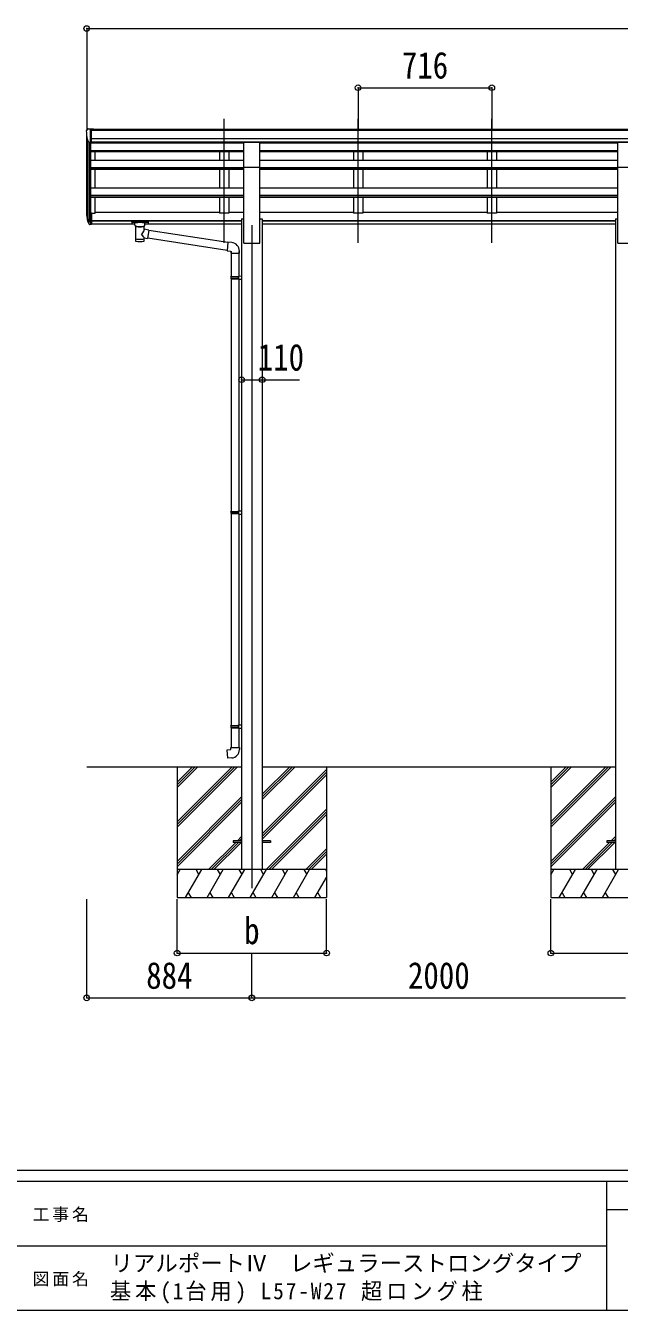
# Model space of a CAD drawing. Units: millimetres at full size, sheet at 1:30. Extents: x -8385 to 8479, y -5853 to 5787.
# Drawn here: x -360 to 2816, y -5853 to 1018 of the extents above; entities that cross this region are included whole.
import ezdxf
from ezdxf.enums import TextEntityAlignment as Align

# ---------------------------------------------------------------- set-up
doc = ezdxf.new("R2010")
doc.units = ezdxf.units.MM
doc.header["$LTSCALE"] = 30
doc.header["$PDMODE"] = 32
doc.header["$PDSIZE"] = 30
for name, color, linetype, lineweight in [('0-0_0', 7, 'Continuous', 9), ('0-1_本体', 4, 'Continuous', 9), ('0-2_部品', 7, 'Continuous', 9), ('0-8_PARTS2', 2, 'Continuous', 9), ('0-A_寸法', 6, 'Continuous', 9), ('F-0_240', 7, 'Continuous', 9)]:
    doc.layers.add(name, color=color, linetype=linetype, lineweight=lineweight)
doc.styles.add('ＭＳ ゴシック', font='')
doc.styles.get('ＭＳ ゴシック').set_extended_font_data('MS Gothic')

msp = doc.modelspace()

# ---------------------------------------------------------------- linework, layer by layer
at = {"layer": '0-0_0'}
for p, q in [((-33.87, -2945.47), (795.13, -2945.47)), ((450.13, -2945.47), (450.13, -3645.47)), ((450.13, -3239.65), (744.31, -2945.47)), ((450.13, -3253.79), (758.45, -2945.47)), ((450.13, -3267.93), (772.6, -2945.47)), ((450.13, -3055.8), (560.46, -2945.47)), ((450.13, -3041.66), (546.32, -2945.47)), ((450.13, -3027.52), (532.18, -2945.47)), ((905.13, -3121.3), (1080.96, -2945.47)), ((905.13, -3107.16), (1066.82, -2945.47)), ((905.13, -3093.02), (1052.68, -2945.47)), ((905.13, -2945.47), (2795.13, -2945.47)), ((1250.13, -2945.47), (1250.13, -3645.47)), ((2450.13, -2945.47), (2450.13, -3645.47)), ((2450.13, -3239.65), (2744.31, -2945.47)), ((2450.13, -3253.79), (2758.45, -2945.47)), ((2450.13, -3267.93), (2772.6, -2945.47)), ((2450.13, -3055.8), (2560.46, -2945.47)), ((2450.13, -3041.66), (2546.32, -2945.47)), ((2450.13, -3027.52), (2532.18, -2945.47)), ((905.13, -3305.15), (1250.13, -2960.15)), ((905.13, -3319.29), (1250.13, -2974.29)), ((905.13, -3333.43), (1250.13, -2988.44)), ((450.13, -3451.78), (795.13, -3106.78)), ((450.13, -3465.92), (795.13, -3120.93)), ((450.13, -3480.07), (795.13, -3135.07)), ((2450.13, -3451.78), (2795.13, -3106.78)), ((2450.13, -3465.92), (2795.13, -3120.93)), ((2450.13, -3480.07), (2795.13, -3135.07)), ((926.94, -3495.47), (1250.13, -3172.28)), ((941.08, -3495.47), (1250.13, -3186.43)), ((955.23, -3495.47), (1250.13, -3200.57)), ((618.57, -3495.47), (764.07, -3349.97)), ((632.72, -3495.47), (778.22, -3349.97)), ((646.86, -3495.47), (792.36, -3349.97)), ((773.07, -3340.97), (795.13, -3318.91)), ((787.22, -3340.97), (795.13, -3333.06)), ((2618.57, -3495.47), (2764.07, -3349.97)), ((2632.72, -3495.47), (2778.22, -3349.97)), ((2646.86, -3495.47), (2792.36, -3349.97)), ((2773.07, -3340.97), (2795.13, -3318.91)), ((2787.22, -3340.97), (2795.13, -3333.06)), ((1139.07, -3495.47), (1250.13, -3384.41)), ((1153.22, -3495.47), (1250.13, -3398.56)), ((1167.36, -3495.47), (1250.13, -3412.7)), ((1250.13, -3495.47), (450.13, -3495.47)), ((450.13, -3522.98), (466.01, -3495.47)), ((494.88, -3645.47), (581.48, -3495.47)), ((566.48, -3521.45), (551.48, -3495.47)), ((610.35, -3645.47), (696.95, -3495.47)), ((681.95, -3521.45), (666.95, -3495.47)), ((725.82, -3645.47), (812.42, -3495.47)), ((797.42, -3521.45), (782.42, -3495.47)), ((841.29, -3645.47), (927.89, -3495.47)), ((912.89, -3521.45), (897.89, -3495.47)), ((956.76, -3645.47), (1043.36, -3495.47)), ((1028.36, -3521.45), (1013.36, -3495.47)), ((1072.23, -3645.47), (1158.83, -3495.47)), ((1128.83, -3495.47), (1143.83, -3521.45)), ((1244.3, -3495.47), (1250.13, -3505.57)), ((3250.13, -3495.47), (2450.13, -3495.47)), ((2450.13, -3522.98), (2466.01, -3495.47)), ((2494.88, -3645.47), (2581.48, -3495.47)), ((2566.48, -3521.45), (2551.48, -3495.47)), ((2610.35, -3645.47), (2696.95, -3495.47)), ((2681.95, -3521.45), (2666.95, -3495.47)), ((2725.82, -3645.47), (2812.42, -3495.47)), ((2797.42, -3521.45), (2782.42, -3495.47)), ((1187.7, -3645.47), (1250.13, -3537.33)), ((509.88, -3619.49), (524.87, -3645.47)), ((625.35, -3619.49), (640.35, -3645.47)), ((740.82, -3619.49), (755.82, -3645.47)), ((856.29, -3619.49), (871.29, -3645.47)), ((971.76, -3619.49), (986.76, -3645.47)), ((1087.23, -3619.49), (1102.23, -3645.47)), ((1202.7, -3619.49), (1217.7, -3645.47)), ((2509.88, -3619.49), (2524.87, -3645.47)), ((2625.35, -3619.49), (2640.35, -3645.47)), ((2740.82, -3619.49), (2755.82, -3645.47)), ((450.13, -3645.47), (1250.13, -3645.47)), ((2450.13, -3645.47), (3250.13, -3645.47))]:
    msp.add_line(p, q, dxfattribs=at)
at = {"layer": '0-1_本体'}
for p, q in [((-33.87, 13.79), (-33.87, 427.31)), ((-7.37, 464.06), (5707.63, 464.06)), ((-7.37, 458.7), (5707.63, 458.7)), ((-7.37, 415.18), (5707.63, 415.18)), ((-29.59, 408.51), (-29.59, -10.47)), ((-19.87, 393.15), (-19.87, -28.47)), ((-13.87, 393.68), (-13.87, 15.96)), ((-13.87, 392.18), (807.63, 392.18)), ((-13.87, 350.23), (807.63, 350.23)), ((-13.87, 348.53), (807.63, 348.53)), ((-13.87, 344.75), (807.63, 344.75)), ((-7.37, 397.51), (5707.63, 397.51)), ((807.63, 395.14), (-7.37, 395.14)), ((11.13, 299.32), (11.13, 344.75)), ((677.13, 395.14), (677.13, 392.18)), ((677.13, 344.75), (677.13, 299.32)), ((727.13, 395.14), (727.13, 392.18)), ((727.13, 344.75), (727.13, 299.32)), ((892.63, 395.14), (2807.63, 395.14)), ((892.63, 392.18), (2807.63, 392.18)), ((892.63, 350.23), (2807.63, 350.23)), ((892.63, 348.53), (2807.63, 348.53)), ((892.63, 344.75), (2807.63, 344.75)), ((1393.13, 395.14), (1393.13, 392.18)), ((1393.13, 344.75), (1393.13, 299.32)), ((1443.13, 395.14), (1443.13, 392.18)), ((1443.13, 344.75), (1443.13, 299.32)), ((2109.13, 395.14), (2109.13, 392.18)), ((2109.13, 344.75), (2109.13, 299.32)), ((2159.13, 395.14), (2159.13, 392.18)), ((2159.13, 344.75), (2159.13, 299.32)), ((-13.87, 299.32), (807.63, 299.32)), ((892.63, 299.32), (2807.63, 299.32)), ((-13.87, 258.74), (807.63, 258.74)), ((-13.87, 257.05), (807.63, 257.05)), ((-13.87, 250.18), (807.63, 250.18)), ((11.13, 151.08), (11.13, 250.18)), ((677.13, 250.18), (677.13, 151.08)), ((727.13, 250.18), (727.13, 151.08)), ((807.63, -145.47), (807.63, 261.48)), ((892.63, -145.47), (892.63, 261.48)), ((892.63, 258.74), (2807.63, 258.74)), ((892.63, 257.05), (2807.63, 257.05)), ((892.63, 250.18), (2807.63, 250.18)), ((1393.13, 250.18), (1393.13, 151.08)), ((1443.13, 250.18), (1443.13, 151.08)), ((2109.13, 250.18), (2109.13, 151.08)), ((2159.13, 250.18), (2159.13, 151.08)), ((2807.63, -145.47), (2807.63, 261.48)), ((-13.87, 151.08), (807.63, 151.08)), ((892.63, 151.08), (2807.63, 151.08)), ((-13.87, 111.94), (807.63, 111.94)), ((-13.87, 110.27), (807.63, 110.27)), ((-13.87, 100.63), (807.63, 100.63)), ((11.13, 15.13), (11.13, 100.63)), ((677.13, 100.63), (677.13, 15.13)), ((892.63, 111.94), (2807.63, 111.94)), ((892.63, 110.27), (2807.63, 110.27)), ((892.63, 100.63), (2807.63, 100.63)), ((1393.13, 100.63), (1393.13, 15.13)), ((2109.13, 100.63), (2109.13, 15.13)), ((-7.37, 15.13), (11.13, 15.13)), ((11.13, 20.35), (677.13, 20.35)), ((727.13, 20.35), (807.63, 20.35)), ((892.63, 20.35), (1393.13, 20.35)), ((1443.13, 20.35), (2109.13, 20.35)), ((2159.13, 20.35), (2807.63, 20.35)), ((-7.37, -23.96), (795.13, -23.96)), ((-7.37, -25.34), (795.13, -25.34)), ((-7.37, -42.52), (224.13, -42.52)), ((278.13, -42.52), (795.13, -42.52)), ((795.13, -15.47), (807.63, -15.47)), ((795.13, -15.47), (795.13, -3495.47)), ((892.63, -15.47), (905.13, -15.47)), ((905.13, -15.47), (905.13, -3495.47)), ((905.13, -23.96), (2795.13, -23.96)), ((905.13, -25.34), (2795.13, -25.34)), ((905.13, -42.52), (2795.13, -42.52)), ((2795.13, -15.47), (2807.63, -15.47)), ((2795.13, -15.47), (2795.13, -3495.47)), ((807.63, -145.47), (892.63, -145.47)), ((2807.63, -145.47), (2892.63, -145.47))]:
    msp.add_line(p, q, dxfattribs=at)
for points in [[(727.13, 100.63), (727.13, 15.13), (677.13, 15.13)], [(1443.13, 100.63), (1443.13, 15.13), (1393.13, 15.13)], [(2159.13, 100.63), (2159.13, 15.13), (2109.13, 15.13)]]:
    msp.add_lwpolyline(points, dxfattribs=at)
at = {"layer": '0-2_部品'}
for p, q in [((-35.87, 456.3), (-35.87, 455.67)), ((-28.96, 465.1), (-33.03, 459.29)), ((-25.87, 465.67), (-28.2, 465.52)), ((-25.87, 465.67), (-7.37, 465.67)), ((-13.87, 392.68), (-13.87, 465.67)), ((-7.37, 465.67), (2.63, 465.58)), ((-7.37, 393.68), (-7.37, 465.67)), ((2.63, 463.48), (2.63, 465.58)), ((-21.49, 394.5), (-30.77, 410.56)), ((-13.87, 392.68), (-19.08, 393)), ((-7.37, 393.68), (-13.87, 393.68)), ((807.63, 395.64), (892.63, 395.64)), ((807.63, 261.49), (807.63, 395.64)), ((892.63, 261.49), (892.63, 395.64)), ((2807.63, 395.64), (2892.63, 395.64)), ((2807.63, 261.49), (2807.63, 395.64)), ((807.63, 261.49), (892.63, 261.49)), ((2807.63, 261.49), (2892.63, 261.49)), ((-13.87, 15.97), (-13.87, -45.91)), ((-7.37, 15.97), (-13.87, 15.97)), ((-7.37, 15.97), (-7.37, -45.09)), ((-31.48, -10.07), (-21.31, -29.24)), ((-20.3, -27.99), (-30.06, -9.58)), ((-28.89, -26.93), (-21.31, -44.41)), ((-13.87, -28.74), (-19, -28.74)), ((-13.87, -30.74), (-18.71, -30.74)), ((-13.87, -45.91), (-18.71, -45.91)), ((-7.37, -22.34), (-13.87, -22.34)), ((-7.37, -27.74), (-13.87, -27.74)), ((-7.37, -45.09), (-13.87, -45.09)), ((207.63, -30.81), (207.63, -41.57)), ((207.63, -31), (207.63, -32.54)), ((209.63, -30.14), (292.63, -30.14)), ((209.63, -32.32), (292.63, -32.32)), ((209.63, -42.23), (224.13, -42.23)), ((224.13, -49.04), (224.13, -38.76)), ((228.23, -53.54), (228.21, -133.83)), ((274.03, -71.11), (274.03, -53.53)), ((278.13, -49.04), (278.13, -38.76)), ((278.13, -42.23), (292.63, -42.23)), ((294.63, -30.81), (294.63, -41.57)), ((299.25, -75.02), (274.03, -71.11)), ((274.05, -133.83), (274.03, -117.2)), ((274.03, -117.45), (292.23, -120.28)), ((299.25, -75.02), (292.23, -120.28)), ((717.4, -184.32), (292.52, -118.4)), ((721.07, -142.38), (298.96, -76.9)), ((742.05, -142.51), (721.22, -140.68)), ((737.13, -198.25), (783.13, -198.25)), ((739.13, -189.39), (739.13, -323.38)), ((781.13, -189.39), (781.13, -320.83)), ((783.13, -198.25), (783.13, -187.33)), ((737.13, -325.38), (738.13, -323.38)), ((737.13, -325.38), (781.13, -325.38)), ((737.13, -325.38), (737.13, -333.38)), ((737.13, -333.38), (781.13, -333.38)), ((737.13, -333.38), (738.13, -335.38)), ((738.13, -323.38), (781.13, -323.38)), ((738.13, -335.38), (781.13, -335.38)), ((739.13, -335.38), (739.13, -1579.57)), ((776.65, -325.38), (776.22, -323.38)), ((779.13, -320.88), (795.13, -320.41)), ((779.13, -322.88), (779.13, -320.88)), ((779.13, -322.88), (781.13, -322.88)), ((779.13, -337.88), (779.13, -335.88)), ((779.13, -337.88), (795.13, -338.35)), ((781.13, -337.94), (781.13, -1577.01)), ((795.13, -320.41), (795.13, -338.35)), ((737.13, -1581.57), (738.13, -1579.57)), ((738.13, -1579.57), (781.13, -1579.57)), ((776.65, -1581.57), (776.22, -1579.57)), ((779.13, -1577.07), (795.13, -1576.6)), ((779.13, -1579.07), (779.13, -1577.07)), ((779.13, -1579.07), (781.13, -1579.07)), ((795.13, -1576.6), (795.13, -1594.54)), ((737.13, -1581.57), (781.13, -1581.57)), ((737.13, -1581.57), (737.13, -1589.57)), ((737.13, -1589.57), (781.13, -1589.57)), ((737.13, -1589.57), (738.13, -1591.57)), ((738.13, -1591.57), (781.13, -1591.57)), ((739.13, -1591.57), (739.13, -2724.73)), ((779.13, -1594.07), (779.13, -1592.07)), ((779.13, -1594.07), (795.13, -1594.54)), ((781.13, -1594.13), (781.13, -2722.17)), ((737.13, -2726.73), (738.13, -2724.73)), ((737.13, -2726.73), (781.13, -2726.73)), ((737.13, -2726.73), (737.13, -2734.73)), ((737.13, -2734.73), (781.13, -2734.73)), ((737.13, -2734.73), (738.13, -2736.73)), ((738.13, -2724.73), (781.13, -2724.73)), ((738.13, -2736.73), (781.13, -2736.73)), ((739.13, -2736.73), (739.13, -2842.87)), ((776.65, -2726.73), (776.22, -2724.73)), ((779.13, -2722.23), (795.13, -2721.76)), ((779.13, -2724.23), (779.13, -2722.23)), ((779.13, -2724.23), (781.13, -2724.23)), ((779.13, -2739.23), (779.13, -2737.23)), ((779.13, -2739.23), (795.13, -2739.7)), ((781.13, -2739.29), (781.13, -2842.87)), ((795.13, -2721.76), (795.13, -2739.7)), ((737.13, -2842.87), (783.13, -2842.87)), ((737.13, -2852.87), (737.13, -2842.87)), ((783.13, -2842.87), (783.13, -2853.79))]:
    msp.add_line(p, q, dxfattribs=at)
at = {"layer": '0-2_部品', "color": 4}
for p, q in [((750.13, -3340.97), (750.13, -3349.97)), ((795.13, -3340.97), (750.13, -3340.97)), ((795.13, -3349.97), (750.13, -3349.97)), ((950.13, -3340.97), (905.13, -3340.97)), ((950.13, -3349.97), (905.13, -3349.97)), ((950.13, -3340.97), (950.13, -3349.97)), ((2750.13, -3340.97), (2750.13, -3349.97)), ((2795.13, -3340.97), (2750.13, -3340.97)), ((2795.13, -3349.97), (2750.13, -3349.97))]:
    msp.add_line(p, q, dxfattribs=at)
at = {"layer": '0-2_部品'}
for points in [[(207.63, -30.81), (207.67, -30.61), (207.75, -30.47), (207.85, -30.38), (207.95, -30.32), (208.07, -30.27), (208.37, -30.21), (208.86, -30.17), (209.4, -30.14), (209.63, -30.14)], [(207.63, -41.57), (207.67, -41.76), (207.75, -41.9), (207.85, -41.99), (207.95, -42.05), (208.07, -42.1), (208.37, -42.16), (208.86, -42.21), (209.4, -42.23), (209.63, -42.23)], [(224.17, -48.98), (224.15, -49.34), (224.39, -50.3), (224.91, -51.18), (225.72, -52.02), (226.83, -52.81), (228.23, -53.54)], [(274.03, -53.53), (274.26, -53.43), (275.62, -52.7), (276.73, -51.85), (277.49, -50.99), (277.95, -50.09), (278.12, -49.2)], [(292.63, -30.14), (292.98, -30.15), (293.51, -30.17), (293.96, -30.22), (294.27, -30.3), (294.44, -30.4), (294.56, -30.54), (294.62, -30.72), (294.63, -30.81)], [(292.63, -42.23), (292.98, -42.23), (293.51, -42.2), (293.96, -42.15), (294.27, -42.07), (294.44, -41.97), (294.56, -41.84), (294.62, -41.66), (294.63, -41.57)], [(721.22, -140.68), (717.21, -186.51), (737.13, -188.25), (737.13, -198.25)], [(776.65, -325.38), (776.65, -333.38), (776.22, -335.38)], [(779.13, -335.88), (781.13, -335.88), (781.13, -322.88)], [(779.13, -1592.07), (781.13, -1592.07), (781.13, -1579.07)], [(776.65, -1581.57), (776.65, -1589.57), (776.22, -1591.57)], [(776.65, -2726.73), (776.65, -2734.73), (776.22, -2736.73)], [(779.13, -2737.23), (781.13, -2737.23), (781.13, -2724.23)], [(742.05, -2898.62), (721.22, -2900.44), (717.21, -2854.61), (737.13, -2852.87)]]:
    msp.add_lwpolyline(points, dxfattribs=at)
for centre, radius, start, end in [((-32.87, 456.3), 3, 93, 180), ((166.13, 455.67), 202, 180, 192.90261), ((-28.14, 464.53), 1, 93.5, 145), ((-18.89, 396), 3, 210, 266.5), ((54.79, 12.1), 89.07, 174.49576, 194.41188), ((54.08, 16.38), 88.05, 177.22392, 197.21071), ((99.35, 9.15), 133.22, 183.27987, 195.71302), ((-18.71, -27.74), 3, 210, 270), ((-18.71, -42.91), 3, 210, 270), ((-19, -27.24), 1.5, 210, 270), ((738.13, -187.33), 45, 0, 85), ((738.13, -2853.79), 45, 275, 0)]:
    msp.add_arc(centre, radius, start, end, dxfattribs=at)
for centre, major_axis, ratio, start_param, end_param in [((209.63, -32.54), (2, 0), 0.109601, 1.5707963, 3.1415927), ((251.13, -38.76), (27, 0), 0.122176, 6.2831853, 9.424778), ((251.14, -53.99), (-22.91, 0.42), 0.072511, 0.0008029, 1.5715993), ((251.14, -55.62), (-22.91, 0.42), 0.072511, 0.0008029, 1.5715993), ((251.12, -53.99), (22.92, 0.42), 0.07247, 4.71158, 6.2823764), ((251.12, -55.62), (22.92, 0.42), 0.07247, 4.71158, 6.2823764), ((262.13, -49.04), (16, 0), 0.361356, 6.2636979, 6.2831853), ((292.63, -32.54), (2, 0), 0.109601, 0, 1.5707963), ((251.13, -133.83), (22.92, 0), 0.101955, 3.1415499, 6.2833984), ((251.13, -121.39), (22.91, 0), 0.122865, 3.1415927, 6.2831853), ((251.13, -97.65), (-22.81, -26.62), 0.234429, 1.6855472, 3.1268519), ((253.69, -95.01), (20.32, -22.25), 0.045535, 0.0389954, 1.3075346)]:
    msp.add_ellipse(centre, major_axis=major_axis, ratio=ratio, start_param=start_param, end_param=end_param, dxfattribs=at)
at = {"layer": '0-8_PARTS2'}
for p, q in [((702.13, -143.13), (702.13, 519.4)), ((1418.13, -143.13), (1418.13, 519.4)), ((2134.13, -143.13), (2134.13, 519.4)), ((850.13, -49.33), (850.13, -3595.47))]:
    msp.add_line(p, q, dxfattribs=at)
at = {"layer": '0-A_寸法'}
for p, q in [((-33.87, 1002.89), (-33.87, 457.26)), ((-33.87, 1002.89), (5734.13, 1002.89)), ((1418.13, 686.27), (1418.13, 457.26)), ((1418.13, 686.27), (2134.13, 686.27)), ((2134.13, 686.27), (2134.13, 457.26)), ((795.13, -875.65), (905.13, -875.65)), ((905.13, -875.65), (1105.13, -875.65)), ((-33.87, -4181.84), (-33.87, -3652.89)), ((450.13, -3941.86), (450.13, -3652.89)), ((1250.13, -3941.86), (1250.13, -3652.89)), ((2450.13, -3941.86), (2450.13, -3652.89)), ((450.13, -3941.86), (1250.13, -3941.86)), ((850.13, -4181.84), (850.13, -3941.86)), ((2450.13, -3941.86), (3250.13, -3941.86)), ((-33.87, -4181.84), (850.13, -4181.84)), ((850.13, -4181.84), (2850.13, -4181.84))]:
    msp.add_line(p, q, dxfattribs=at)
for p in [(-33.87, 1002.89), (1418.13, 686.27), (2134.13, 686.27), (795.13, -875.65), (905.13, -875.65), (450.13, -3941.86), (1250.13, -3941.86), (2450.13, -3941.86), (-33.87, -4181.84), (850.13, -4181.84)]:
    msp.add_point(p, dxfattribs=at)
at = {"layer": 'F-0_240', "color": 5}
for p, q in [((-8385.45, -5102.66), (8054.55, -5102.66)), ((-8385.45, -5162.66), (5387.79, -5162.66)), ((2747.79, -5162.66), (2747.79, -5852.66)), ((2747.79, -5312.66), (4547.79, -5312.66)), ((-3402.21, -5507.66), (2747.79, -5507.66)), ((-8385.45, -5852.66), (8054.55, -5852.66))]:
    msp.add_line(p, q, dxfattribs=at)

# ---------------------------------------------------------------- texts
at = {"layer": '0-A_寸法', "color": 7, "style": 'ＭＳ ゴシック', "width": 0.85}
for s, p in [('716', (1652.38, 692.27)), ('110', (881.38, -869.65)), ('b', (808.88, -3936.86)), ('884', (284.38, -4175.84)), ('2000', (1685.13, -4175.84))]:
    msp.add_text(s, height=143, dxfattribs=at).set_placement(p, align=Align.BOTTOM_LEFT)
at = {"layer": 'F-0_240', "style": 'ＭＳ ゴシック'}
msp.add_text('リアルポートⅣ\u3000レギュラーストロングタイプ', height=87.98, dxfattribs=at).set_placement((93.72, -5671.05), align=Align.BOTTOM_LEFT)
at = {"layer": 'F-0_240', "attachment_point": 7, "style": 'ＭＳ ゴシック'}
for s, insert, char_height in [('\\T1.17;工事名', (-323.11, -5380.16), 65.98), ('\\T1.17;図面名', (-323.11, -5725.16), 65.98), ('\\T1.18;\\W0.95;基本(1台用)\\~L57-W27\\~超ロング柱', (90.66, -5817.05), 87.98)]:
    msp.add_mtext(s, dxfattribs=dict(at, insert=insert, char_height=char_height))

doc.saveas('drawing.dxf')
